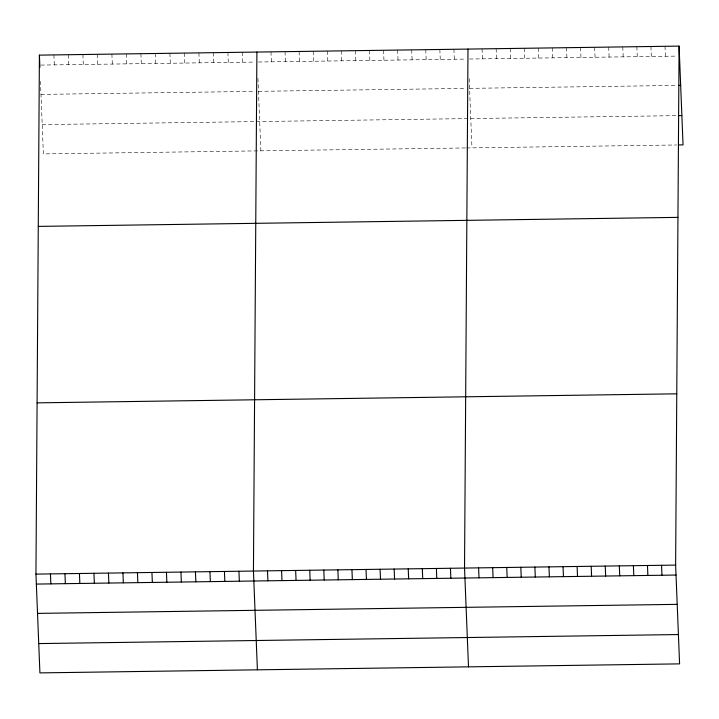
<?xml version="1.0" encoding="UTF-8"?>
<svg xmlns="http://www.w3.org/2000/svg" width="719" height="719" viewBox="0 0 719 719"><rect width="100%" height="100%" fill="white"/><g stroke="black" fill="none" stroke-linecap="round" stroke-linejoin="round"><path stroke-width="0.54" stroke-dasharray="3.6 2.7" d="M40.929 65.078L255.065 62.059M258.382 62.014L466.227 59.075M469.471 59.03L677.316 56.1M40.983 94.405L255.128 91.385M258.481 91.331L466.316 88.401M469.57 88.356L677.415 85.417M42.196 124.603L677.541 115.633M465.463 147.952L43.374 153.911L40.462 81.382M466.541 147.943L676.552 144.977M665.012 46.304L665.408 56.262M650.938 46.501L651.333 56.459M636.863 46.699L637.268 56.666M622.789 46.897L623.193 56.864M608.714 47.095L609.119 57.062M594.649 47.292L595.044 57.259M580.575 47.49L580.97 57.457M566.5 47.688L566.905 57.655M552.426 47.894L552.83 57.853M538.351 48.092L538.756 58.05M524.286 48.29L524.681 58.248M510.211 48.488L510.607 58.446M496.137 48.685L496.532 58.652M482.063 48.883L482.467 58.85M469.174 78.587L471.961 147.862M453.914 49.278L454.318 59.246M439.848 49.476L440.244 59.443M425.774 49.683L426.169 59.641M411.699 49.881L412.104 59.839M397.625 50.078L398.029 60.037M383.551 50.276L383.955 60.234M369.485 50.474L369.881 60.441M355.411 50.672L355.806 60.639M341.336 50.869L341.732 60.836M327.262 51.067L327.666 61.034M313.187 51.265L313.592 61.232M299.113 51.462L299.517 61.43M285.048 51.669L285.443 61.627M270.973 51.867L271.369 61.825M257.95 78.308L260.862 150.846M242.402 52.271L242.797 62.229M227.896 52.469L228.3 62.436M213.399 52.676L213.804 62.643M198.902 52.882L199.298 62.841M184.406 53.089L184.801 63.047M169.9 53.287L170.304 63.254M155.403 53.494L155.807 63.461M140.906 53.7L141.301 63.667M126.409 53.907L126.805 63.865M111.903 54.114L112.308 64.072M97.407 54.311L97.811 64.279M82.91 54.518L83.305 64.485M68.413 54.725L68.808 64.683M53.907 54.932L54.311 64.89"/><path stroke-width="1.08" d="M679.087 46.106L675.626 565.089L679.59 663.871L39.913 672.894L35.95 574.113L39.41 55.129L679.087 46.106L683.05 144.887L678.718 144.941M256.899 52.065L253.439 571.048L257.402 669.829M467.988 49.081L464.528 568.064L468.5 666.846M678.493 85.408L680.659 85.372M678.628 115.615L681.873 115.57M38.269 226.395L677.945 217.372M37.091 402.856L676.768 393.823M35.95 574.113L675.626 565.089M36.354 584.08L676.022 575.047M37.532 613.388L677.199 604.355M38.736 643.586L678.412 634.553M661.552 565.287L661.947 575.245M647.477 565.485L647.873 575.452M633.403 565.682L633.807 575.649M619.329 565.88L619.733 575.847M605.254 566.078L605.659 576.045M591.189 566.275L591.584 576.243M577.114 566.473L577.51 576.44M563.04 566.68L563.444 576.638M548.965 566.878L549.37 576.836M534.891 567.075L535.296 577.033M520.826 567.273L521.221 577.231M506.751 567.471L507.147 577.438M492.677 567.668L493.072 577.636M478.602 567.866L479.007 577.833M450.454 568.262L450.858 578.229M436.388 568.468L436.784 578.427M422.314 568.666L422.709 578.624M408.239 568.864L408.644 578.822M394.165 569.062L394.569 579.02M380.09 569.259L380.495 579.226M366.025 569.457L366.42 579.424M351.951 569.655L352.346 579.622M337.876 569.852L338.272 579.82M323.802 570.05L324.206 580.017M309.727 570.248L310.132 580.215M295.653 570.455L296.057 580.413M281.587 570.652L281.983 580.61M267.513 570.85L267.908 580.808M238.942 571.254L239.337 581.213M224.436 571.452L224.84 581.419M209.939 571.659L210.343 581.626M195.442 571.866L195.838 581.833M180.945 572.072L181.341 582.031M166.44 572.279L166.844 582.237M151.943 572.477L152.347 582.444M137.446 572.684L137.841 582.651M122.949 572.89L123.344 582.848M108.443 573.097L108.848 583.055M93.946 573.295L94.351 583.262M79.45 573.501L79.845 583.469M64.953 573.708L65.348 583.675M39.41 55.129L39.896 67.271M50.447 573.915L50.851 583.873"/></g></svg>
